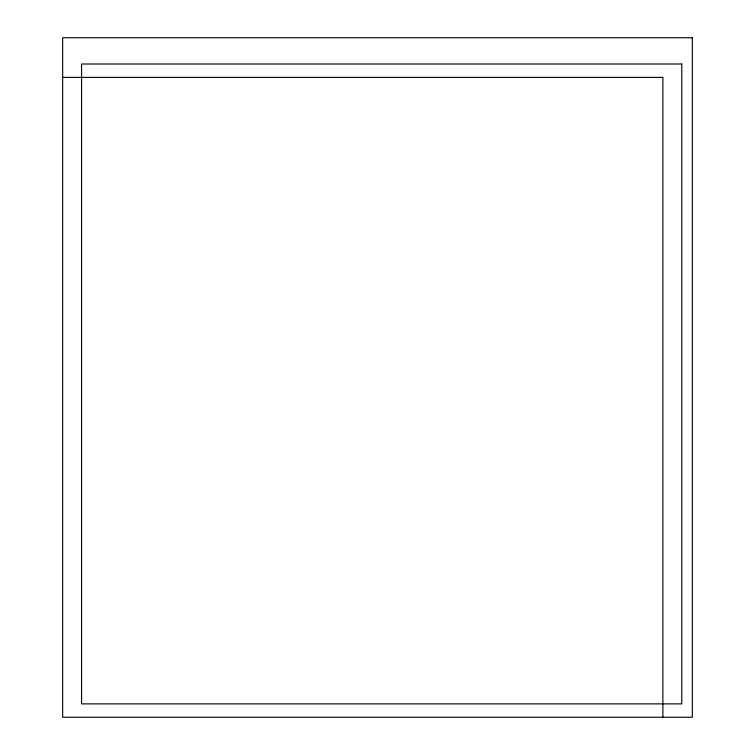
<?xml version="1.0" encoding="UTF-8"?>
<svg xmlns="http://www.w3.org/2000/svg" width="755" height="755" viewBox="0 0 755 755"><rect width="100%" height="100%" fill="white"/><g stroke="black" fill="none" stroke-linecap="round" stroke-linejoin="round"><path stroke-width="1.13" d="M62.665 77.388L662.89 77.388L662.89 717.25M692.335 37.75L62.665 37.75L62.665 717.25L692.335 717.25L692.335 37.75M681.793 64.015L81.568 64.015L81.568 703.877L681.793 703.877L681.793 64.015"/></g></svg>
